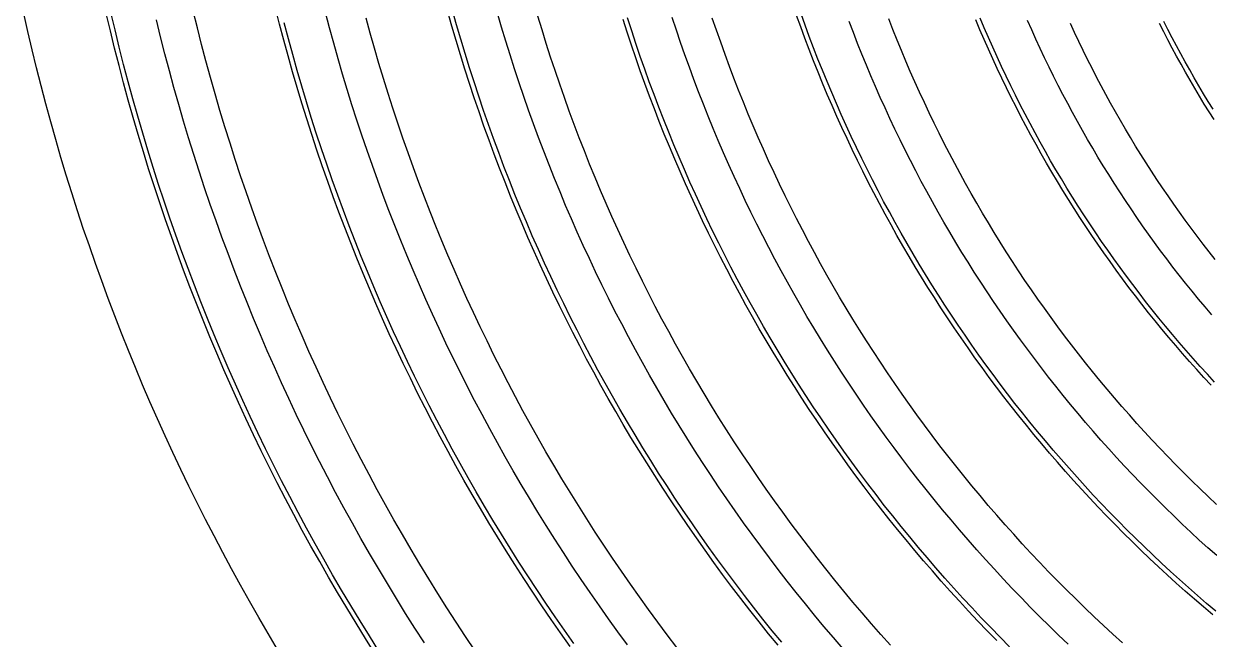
# Model space of a CAD drawing. Header units: metres. Extents: x 10 to 1210, y 10 to 2773.
# Drawn here: x 20.7 to 270.9, y 230.4 to 360.5 of the extents above; entities that cross this region are included whole.
import ezdxf

# ---------------------------------------------------------------- set-up
doc = ezdxf.new("R2010")
doc.units = ezdxf.units.M
for name, color, linetype in [('ACIKLIK', 5, 'Continuous'), ('CAM_SABLON', 4, 'Continuous'), ('DIS_KENAR_V91_Z3', 1, 'Continuous'), ('LAMBA_T4_Z4', 3, 'Continuous')]:
    doc.layers.add(name, color=color, linetype=linetype)

msp = doc.modelspace()

# ---------------------------------------------------------------- linework, layer by layer
at = {"layer": 'ACIKLIK'}
for points in [[(105.24, 229.62), (103.25, 232.72), (101.28, 235.84), (99.33, 238.98), (97.42, 242.14), (95.53, 245.31), (93.67, 248.5), (91.84, 251.7), (90.04, 254.93), (88.26, 258.16), (86.51, 261.41), (84.79, 264.68), (83.1, 267.96), (81.44, 271.26), (79.81, 274.57), (78.21, 277.89), (76.63, 281.23), (75.09, 284.58), (73.57, 287.95), (72.08, 291.33), (70.63, 294.72), (69.2, 298.13), (67.8, 301.54), (66.43, 304.97), (65.1, 308.41), (63.79, 311.86), (62.51, 315.33), (61.26, 318.8), (60.05, 322.28), (58.86, 325.78), (57.7, 329.29), (56.58, 332.8), (55.48, 336.33), (54.42, 339.86), (53.39, 343.41), (52.38, 346.96), (51.41, 350.52), (50.47, 354.09), (49.57, 357.67), (48.69, 361.25)], [(148.1, 229.21), (146.1, 231.94), (144.12, 234.69), (142.17, 237.45), (140.24, 240.23), (138.33, 243.03), (136.45, 245.85), (134.6, 248.68), (132.76, 251.53), (130.96, 254.39), (129.18, 257.27), (127.42, 260.17), (125.69, 263.08), (123.98, 266), (122.3, 268.94), (120.65, 271.89), (119.02, 274.86), (117.42, 277.85), (115.84, 280.84), (114.29, 283.85), (112.77, 286.88), (111.27, 289.91), (109.8, 292.96), (108.35, 296.02), (106.94, 299.1), (105.54, 302.19), (104.18, 305.29), (102.84, 308.4), (101.53, 311.52), (100.25, 314.65), (99, 317.8), (97.77, 320.95), (96.57, 324.12), (95.4, 327.3), (94.26, 330.48), (93.14, 333.68), (92.05, 336.89), (90.99, 340.1), (89.96, 343.33), (88.95, 346.56), (87.98, 349.8), (87.03, 353.05), (86.11, 356.31), (85.22, 359.58), (84.36, 362.85)], [(193.59, 228.41), (191.58, 230.75), (189.59, 233.1), (187.62, 235.46), (185.67, 237.85), (183.74, 240.25), (181.83, 242.67), (179.95, 245.11), (178.08, 247.56), (176.24, 250.03), (174.42, 252.51), (172.62, 255.01), (170.84, 257.53), (169.08, 260.06), (167.35, 262.61), (165.64, 265.17), (163.95, 267.74), (162.28, 270.33), (160.64, 272.94), (159.02, 275.56), (157.42, 278.19), (155.85, 280.84), (154.29, 283.5), (152.76, 286.17), (151.26, 288.86), (149.78, 291.56), (148.32, 294.28), (146.89, 297), (145.47, 299.74), (144.09, 302.49), (142.73, 305.26), (141.39, 308.03), (140.07, 310.82), (138.78, 313.61), (137.52, 316.42), (136.28, 319.24), (135.06, 322.07), (133.87, 324.91), (132.7, 327.76), (131.56, 330.63), (130.45, 333.5), (129.35, 336.38), (128.29, 339.27), (127.25, 342.17), (126.23, 345.07), (125.24, 347.99), (124.28, 350.92), (123.34, 353.85), (122.42, 356.79), (121.54, 359.74), (120.67, 362.7)], [(241.1, 229.33), (239.1, 231.25), (237.11, 233.19), (235.14, 235.14), (233.19, 237.11), (231.25, 239.1), (229.33, 241.1), (227.43, 243.12), (225.55, 245.16), (223.68, 247.22), (221.83, 249.29), (220, 251.37), (218.19, 253.48), (216.4, 255.59), (214.62, 257.73), (212.87, 259.88), (211.13, 262.04), (209.41, 264.22), (207.71, 266.41), (206.03, 268.62), (204.37, 270.85), (202.73, 273.08), (201.11, 275.34), (199.51, 277.6), (197.93, 279.88), (196.37, 282.18), (194.82, 284.48), (193.3, 286.8), (191.8, 289.14), (190.32, 291.49), (188.86, 293.85), (187.42, 296.22), (186, 298.6), (184.6, 301), (183.23, 303.41), (181.87, 305.83), (180.54, 308.26), (179.22, 310.71), (177.93, 313.16), (176.66, 315.63), (175.41, 318.11), (174.18, 320.6), (172.98, 323.1), (171.79, 325.61), (170.63, 328.13), (169.49, 330.66), (168.38, 333.2), (167.28, 335.75), (166.21, 338.31), (165.16, 340.88), (164.13, 343.45), (163.12, 346.04), (162.14, 348.63), (161.18, 351.24), (160.24, 353.85), (159.33, 356.47), (158.43, 359.1), (157.56, 361.73)], [(272.48, 248.05), (270.64, 249.69), (268.81, 251.35), (266.99, 253.03), (265.2, 254.72), (263.41, 256.43), (261.64, 258.15), (259.89, 259.89), (258.15, 261.64), (256.43, 263.41), (254.72, 265.2), (253.03, 266.99), (251.35, 268.81), (249.69, 270.64), (248.05, 272.48), (246.42, 274.34), (244.81, 276.21), (243.21, 278.09), (241.63, 279.99), (240.07, 281.9), (238.52, 283.83), (236.99, 285.77), (235.48, 287.72), (233.99, 289.69), (232.51, 291.67), (231.05, 293.66), (229.61, 295.66), (228.18, 297.68), (226.77, 299.71), (225.38, 301.75), (224.01, 303.8), (222.66, 305.87), (221.32, 307.94), (220, 310.03), (218.7, 312.13), (217.42, 314.24), (216.16, 316.37), (214.92, 318.5), (213.69, 320.64), (212.48, 322.8), (211.29, 324.96), (210.13, 327.14), (208.98, 329.33), (207.85, 331.52), (206.73, 333.73), (205.64, 335.94), (204.57, 338.17), (203.52, 340.4), (202.48, 342.64), (201.47, 344.89), (200.47, 347.15), (199.5, 349.42), (198.54, 351.7), (197.61, 353.99), (196.69, 356.28), (195.8, 358.58), (194.92, 360.89)], [(271.42, 298.94), (270.02, 300.59), (268.64, 302.25), (267.27, 303.93), (265.91, 305.62), (264.57, 307.32), (263.25, 309.03), (261.94, 310.75), (260.64, 312.48), (259.36, 314.23), (258.1, 315.99), (256.85, 317.75), (255.62, 319.53), (254.4, 321.32), (253.2, 323.12), (252.01, 324.93), (250.84, 326.75), (249.68, 328.58), (248.55, 330.42), (247.42, 332.27), (246.32, 334.13), (245.23, 336), (244.15, 337.88), (243.09, 339.77), (242.05, 341.66), (241.03, 343.57), (240.02, 345.49), (239.03, 347.41), (238.06, 349.34), (237.1, 351.28), (236.16, 353.23), (235.24, 355.19), (234.33, 357.16), (233.44, 359.13), (232.57, 361.11)]]:
    msp.add_lwpolyline(points, dxfattribs=at)
at = {"layer": 'CAM_SABLON'}
for points in [[(180.67, 229.74), (178.67, 232.19), (176.7, 234.65), (174.74, 237.13), (172.81, 239.63), (170.89, 242.14), (169, 244.67), (167.14, 247.22), (165.29, 249.79), (163.47, 252.37), (161.67, 254.96), (159.89, 257.57), (158.13, 260.2), (156.4, 262.84), (154.69, 265.5), (153.01, 268.17), (151.34, 270.86), (149.71, 273.56), (148.09, 276.27), (146.5, 279), (144.93, 281.74), (143.39, 284.5), (141.87, 287.27), (140.37, 290.05), (138.9, 292.85), (137.46, 295.66), (136.03, 298.48), (134.64, 301.31), (133.26, 304.16), (131.92, 307.01), (130.59, 309.88), (129.3, 312.76), (128.02, 315.65), (126.78, 318.56), (125.56, 321.47), (124.36, 324.39), (123.19, 327.33), (122.04, 330.27), (120.92, 333.22), (119.83, 336.19), (118.76, 339.16), (117.72, 342.14), (116.71, 345.14), (115.72, 348.14), (114.75, 351.14), (113.82, 354.16), (112.91, 357.19), (112.02, 360.22), (111.17, 363.26)], [(95.66, 227.89), (93.64, 231.07), (91.66, 234.28), (89.7, 237.5), (87.78, 240.74), (85.88, 244), (84.01, 247.27), (82.16, 250.56), (80.35, 253.87), (78.57, 257.19), (76.81, 260.52), (75.09, 263.88), (73.39, 267.24), (71.72, 270.62), (70.08, 274.02), (68.48, 277.43), (66.9, 280.85), (65.35, 284.29), (63.83, 287.74), (62.34, 291.2), (60.88, 294.68), (59.46, 298.17), (58.06, 301.67), (56.69, 305.19), (55.36, 308.71), (54.05, 312.25), (52.78, 315.8), (51.54, 319.35), (50.32, 322.92), (49.14, 326.5), (47.99, 330.1), (46.88, 333.7), (45.79, 337.31), (44.74, 340.92), (43.71, 344.55), (42.72, 348.19), (41.76, 351.84), (40.83, 355.49), (39.94, 359.15), (39.07, 362.82)], [(136.8, 229.46), (134.8, 232.29), (132.82, 235.14), (130.87, 238), (128.95, 240.88), (127.05, 243.78), (125.17, 246.69), (123.33, 249.62), (121.5, 252.57), (119.7, 255.53), (117.93, 258.51), (116.19, 261.5), (114.47, 264.51), (112.78, 267.53), (111.11, 270.57), (109.47, 273.62), (107.86, 276.69), (106.27, 279.77), (104.71, 282.86), (103.18, 285.97), (101.67, 289.09), (100.2, 292.22), (98.75, 295.37), (97.32, 298.53), (95.93, 301.7), (94.56, 304.88), (93.22, 308.07), (91.91, 311.28), (90.62, 314.5), (89.37, 317.73), (88.14, 320.97), (86.94, 324.22), (85.77, 327.48), (84.63, 330.75), (83.52, 334.03), (82.43, 337.32), (81.37, 340.62), (80.35, 343.93), (79.35, 347.25), (78.38, 350.57), (77.44, 353.91), (76.53, 357.25), (75.65, 360.6)], [(228.78, 228.78), (226.77, 230.8), (224.78, 232.85), (222.8, 234.91), (220.85, 236.99), (218.91, 239.08), (216.99, 241.19), (215.09, 243.32), (213.21, 245.47), (211.35, 247.63), (209.5, 249.81), (207.68, 252), (205.87, 254.21), (204.09, 256.44), (202.32, 258.68), (200.57, 260.94), (198.85, 263.21), (197.14, 265.49), (195.45, 267.79), (193.78, 270.11), (192.14, 272.44), (190.51, 274.79), (188.9, 277.14), (187.32, 279.52), (185.75, 281.9), (184.21, 284.3), (182.69, 286.72), (181.19, 289.14), (179.71, 291.58), (178.25, 294.04), (176.81, 296.5), (175.39, 298.98), (174, 301.47), (172.63, 303.97), (171.28, 306.48), (169.95, 309.01), (168.64, 311.55), (167.36, 314.09), (166.09, 316.65), (164.85, 319.22), (163.64, 321.8), (162.44, 324.4), (161.27, 327), (160.12, 329.61), (159, 332.23), (157.89, 334.86), (156.81, 337.5), (155.75, 340.15), (154.72, 342.81), (153.71, 345.48), (152.72, 348.16), (151.76, 350.85), (150.82, 353.54), (149.9, 356.24), (149, 358.95), (148.13, 361.67)], [(272.31, 236.32), (270.36, 237.96), (268.43, 239.62), (266.52, 241.31), (264.61, 243), (262.73, 244.72), (260.86, 246.44), (259, 248.19), (257.16, 249.95), (255.33, 251.73), (253.52, 253.52), (251.73, 255.33), (249.95, 257.16), (248.19, 259), (246.44, 260.86), (244.72, 262.73), (243, 264.61), (241.31, 266.52), (239.62, 268.43), (237.96, 270.36), (236.32, 272.31), (234.69, 274.27), (233.07, 276.24), (231.48, 278.23), (229.9, 280.23), (228.34, 282.24), (226.8, 284.27), (225.27, 286.31), (223.77, 288.37), (222.28, 290.43), (220.81, 292.52), (219.36, 294.61), (217.92, 296.72), (216.51, 298.83), (215.11, 300.97), (213.73, 303.11), (212.37, 305.26), (211.03, 307.43), (209.71, 309.61), (208.4, 311.8), (207.12, 314), (205.86, 316.21), (204.61, 318.44), (203.39, 320.67), (202.18, 322.91), (200.99, 325.17), (199.83, 327.43), (198.68, 329.71), (197.55, 332), (196.45, 334.29), (195.36, 336.6), (194.29, 338.91), (193.24, 341.23), (192.22, 343.57), (191.21, 345.91), (190.23, 348.26), (189.26, 350.61), (188.32, 352.98), (187.39, 355.36), (186.49, 357.74), (185.61, 360.13), (184.75, 362.53)], [(272.04, 284.73), (270.52, 286.37), (269.01, 288.03), (267.52, 289.71), (266.04, 291.39), (264.58, 293.09), (263.13, 294.8), (261.69, 296.53), (260.27, 298.26), (258.87, 300.01), (257.48, 301.78), (256.11, 303.55), (254.75, 305.33), (253.41, 307.13), (252.08, 308.94), (250.77, 310.76), (249.48, 312.59), (248.2, 314.43), (246.94, 316.29), (245.69, 318.15), (244.46, 320.03), (243.25, 321.91), (242.05, 323.81), (240.87, 325.72), (239.71, 327.64), (238.56, 329.56), (237.43, 331.5), (236.32, 333.45), (235.22, 335.4), (234.14, 337.37), (233.08, 339.35), (232.04, 341.33), (231.01, 343.32), (230, 345.33), (229.01, 347.34), (228.04, 349.36), (227.08, 351.39), (226.14, 353.42), (225.22, 355.47), (224.32, 357.52), (223.43, 359.58), (222.56, 361.65)], [(271.73, 342.36), (270.71, 344.01), (269.71, 345.66), (268.72, 347.33), (267.74, 349), (266.78, 350.68), (265.83, 352.37), (264.9, 354.07), (263.99, 355.78), (263.08, 357.49), (262.2, 359.21), (261.32, 360.94)]]:
    msp.add_lwpolyline(points, dxfattribs=at)
at = {"layer": 'DIS_KENAR_V91_Z3'}
for points in [[(115.95, 227.93), (113.94, 230.95), (111.95, 233.97), (109.99, 237.02), (108.06, 240.08), (106.15, 243.16), (104.28, 246.26), (102.42, 249.37), (100.6, 252.5), (98.8, 255.64), (97.03, 258.8), (95.29, 261.98), (93.58, 265.17), (91.89, 268.37), (90.23, 271.59), (88.6, 274.83), (87, 278.08), (85.43, 281.34), (83.88, 284.61), (82.37, 287.9), (80.88, 291.2), (79.42, 294.52), (77.99, 297.85), (76.59, 301.19), (75.22, 304.54), (73.88, 307.9), (72.56, 311.28), (71.28, 314.66), (70.03, 318.06), (68.8, 321.47), (67.61, 324.89), (66.45, 328.32), (65.31, 331.76), (64.21, 335.21), (63.13, 338.67), (62.09, 342.13), (61.08, 345.61), (60.09, 349.1), (59.14, 352.59), (58.22, 356.09), (57.33, 359.6), (56.47, 363.12)], [(74.27, 228.23), (72.27, 231.61), (70.29, 235), (68.34, 238.41), (66.42, 241.84), (64.53, 245.28), (62.67, 248.74), (60.85, 252.21), (59.05, 255.7), (57.28, 259.21), (55.54, 262.73), (53.84, 266.27), (52.16, 269.82), (50.52, 273.39), (48.9, 276.97), (47.32, 280.56), (45.77, 284.17), (44.25, 287.79), (42.77, 291.43), (41.31, 295.07), (39.89, 298.73), (38.5, 302.41), (37.14, 306.09), (35.81, 309.79), (34.52, 313.49), (33.25, 317.21), (32.02, 320.94), (30.83, 324.68), (29.66, 328.43), (28.53, 332.19), (27.43, 335.96), (26.37, 339.74), (25.33, 343.53), (24.33, 347.33), (23.37, 351.14), (22.43, 354.95), (21.53, 358.77), (20.67, 362.6)], [(158.53, 228.67), (156.52, 231.31), (154.53, 233.97), (152.57, 236.64), (150.64, 239.33), (148.72, 242.04), (146.83, 244.77), (144.97, 247.51), (143.12, 250.26), (141.31, 253.04), (139.51, 255.83), (137.74, 258.63), (136, 261.45), (134.28, 264.29), (132.58, 267.14), (130.91, 270), (129.26, 272.88), (127.64, 275.77), (126.05, 278.68), (124.48, 281.6), (122.94, 284.54), (121.42, 287.48), (119.92, 290.44), (118.46, 293.42), (117.02, 296.41), (115.6, 299.41), (114.21, 302.42), (112.85, 305.44), (111.52, 308.48), (110.21, 311.52), (108.93, 314.58), (107.67, 317.65), (106.44, 320.73), (105.24, 323.82), (104.06, 326.92), (102.92, 330.03), (101.8, 333.15), (100.7, 336.28), (99.64, 339.42), (98.6, 342.57), (97.59, 345.73), (96.6, 348.9), (95.65, 352.07), (94.72, 355.26), (93.82, 358.45), (92.95, 361.65)], [(203.62, 229.15), (201.61, 231.4), (199.63, 233.66), (197.66, 235.94), (195.71, 238.24), (193.79, 240.55), (191.88, 242.88), (190, 245.23), (188.14, 247.6), (186.29, 249.98), (184.47, 252.37), (182.67, 254.79), (180.89, 257.21), (179.13, 259.66), (177.39, 262.12), (175.68, 264.59), (173.98, 267.08), (172.31, 269.58), (170.66, 272.1), (169.03, 274.63), (167.42, 277.18), (165.84, 279.74), (164.28, 282.31), (162.74, 284.9), (161.22, 287.5), (159.73, 290.11), (158.26, 292.74), (156.81, 295.38), (155.38, 298.03), (153.98, 300.7), (152.6, 303.37), (151.25, 306.06), (149.92, 308.76), (148.61, 311.47), (147.32, 314.2), (146.06, 316.93), (144.83, 319.68), (143.61, 322.43), (142.43, 325.2), (141.26, 327.97), (140.12, 330.76), (139.01, 333.56), (137.91, 336.36), (136.85, 339.18), (135.81, 342), (134.79, 344.84), (133.8, 347.68), (132.83, 350.53), (131.89, 353.39), (130.97, 356.26), (130.07, 359.13), (129.21, 362.01)], [(252.57, 229.63), (250.57, 231.44), (248.58, 233.28), (246.61, 235.13), (244.66, 237), (242.72, 238.89), (240.8, 240.8), (238.89, 242.72), (237, 244.66), (235.13, 246.61), (233.28, 248.58), (231.44, 250.57), (229.63, 252.57), (227.82, 254.59), (226.04, 256.62), (224.27, 258.67), (222.53, 260.74), (220.8, 262.82), (219.08, 264.91), (217.39, 267.02), (215.72, 269.14), (214.06, 271.28), (212.42, 273.44), (210.8, 275.6), (209.2, 277.79), (207.62, 279.98), (206.06, 282.19), (204.52, 284.41), (203, 286.65), (201.5, 288.9), (200.01, 291.16), (198.55, 293.44), (197.11, 295.73), (195.68, 298.03), (194.28, 300.34), (192.89, 302.66), (191.53, 305), (190.19, 307.35), (188.87, 309.71), (187.57, 312.08), (186.29, 314.46), (185.03, 316.86), (183.79, 319.26), (182.57, 321.68), (181.37, 324.1), (180.2, 326.54), (179.04, 328.99), (177.91, 331.45), (176.8, 333.91), (175.71, 336.39), (174.64, 338.87), (173.6, 341.37), (172.57, 343.87), (171.57, 346.38), (170.59, 348.91), (169.63, 351.44), (168.7, 353.97), (167.78, 356.52), (166.89, 359.07), (166.02, 361.64)], [(272.45, 258.88), (270.7, 260.52), (268.97, 262.18), (267.25, 263.86), (265.55, 265.55), (263.86, 267.25), (262.18, 268.97), (260.52, 270.7), (258.88, 272.45), (257.25, 274.21), (255.64, 275.99), (254.04, 277.78), (252.45, 279.58), (250.89, 281.4), (249.34, 283.23), (247.8, 285.08), (246.28, 286.94), (244.78, 288.81), (243.3, 290.69), (241.83, 292.59), (240.38, 294.5), (238.94, 296.42), (237.52, 298.36), (236.12, 300.31), (234.73, 302.27), (233.37, 304.24), (232.01, 306.22), (230.68, 308.22), (229.37, 310.22), (228.07, 312.24), (226.79, 314.27), (225.52, 316.31), (224.28, 318.36), (223.05, 320.43), (221.84, 322.5), (220.65, 324.58), (219.48, 326.68), (218.33, 328.78), (217.19, 330.9), (216.07, 333.02), (214.97, 335.15), (213.89, 337.3), (212.83, 339.45), (211.79, 341.61), (210.77, 343.78), (209.76, 345.96), (208.77, 348.15), (207.81, 350.34), (206.86, 352.55), (205.93, 354.76), (205.02, 356.98), (204.14, 359.21), (203.27, 361.45)], [(272.17, 310.6), (270.88, 312.24), (269.6, 313.9), (268.33, 315.56), (267.07, 317.24), (265.84, 318.93), (264.61, 320.63), (263.4, 322.34), (262.21, 324.06), (261.03, 325.79), (259.87, 327.54), (258.72, 329.29), (257.59, 331.05), (256.47, 332.82), (255.37, 334.6), (254.28, 336.39), (253.21, 338.19), (252.15, 340), (251.11, 341.82), (250.09, 343.65), (249.08, 345.48), (248.09, 347.33), (247.12, 349.18), (246.16, 351.04), (245.22, 352.91), (244.29, 354.79), (243.38, 356.68), (242.49, 358.57), (241.61, 360.47)]]:
    msp.add_lwpolyline(points, dxfattribs=at)
at = {"layer": 'LAMBA_T4_Z4'}
for points in [[(135.98, 228.88), (133.98, 231.72), (132, 234.57), (130.04, 237.44), (128.11, 240.33), (126.21, 243.23), (124.33, 246.15), (122.48, 249.09), (120.65, 252.05), (118.85, 255.01), (117.07, 258), (115.32, 261), (113.6, 264.02), (111.9, 267.05), (110.23, 270.09), (108.59, 273.15), (106.97, 276.22), (105.38, 279.31), (103.82, 282.41), (102.28, 285.53), (100.77, 288.66), (99.29, 291.8), (97.84, 294.95), (96.41, 298.12), (95.01, 301.3), (93.64, 304.49), (92.3, 307.69), (90.98, 310.91), (89.69, 314.13), (88.44, 317.37), (87.2, 320.62), (86, 323.88), (84.83, 327.14), (83.68, 330.42), (82.57, 333.71), (81.48, 337.01), (80.42, 340.32), (79.39, 343.64), (78.39, 346.96), (77.42, 350.3), (76.48, 353.64), (75.56, 356.99), (74.68, 360.35), (73.82, 363.72)], [(179.9, 229.1), (177.9, 231.56), (175.91, 234.03), (173.95, 236.51), (172.01, 239.02), (170.1, 241.54), (168.2, 244.08), (166.33, 246.63), (164.48, 249.2), (162.65, 251.79), (160.84, 254.39), (159.06, 257.01), (157.3, 259.65), (155.56, 262.3), (153.85, 264.96), (152.16, 267.64), (150.49, 270.33), (148.85, 273.04), (147.23, 275.76), (145.63, 278.5), (144.06, 281.25), (142.51, 284.01), (140.99, 286.79), (139.49, 289.58), (138.02, 292.39), (136.56, 295.2), (135.14, 298.03), (133.74, 300.87), (132.36, 303.72), (131.01, 306.59), (129.68, 309.47), (128.38, 312.35), (127.11, 315.25), (125.86, 318.16), (124.63, 321.09), (123.43, 324.02), (122.26, 326.96), (121.11, 329.91), (119.99, 332.87), (118.89, 335.85), (117.82, 338.83), (116.78, 341.82), (115.76, 344.82), (114.77, 347.83), (113.8, 350.84), (112.86, 353.87), (111.95, 356.9), (111.06, 359.94), (110.2, 362.99)], [(94.81, 227.35), (92.8, 230.55), (90.81, 233.76), (88.85, 236.99), (86.91, 240.24), (85.01, 243.5), (83.14, 246.78), (81.29, 250.08), (79.47, 253.39), (77.68, 256.72), (75.92, 260.06), (74.19, 263.42), (72.49, 266.8), (70.82, 270.19), (69.18, 273.59), (67.57, 277.01), (65.99, 280.44), (64.43, 283.88), (62.91, 287.34), (61.42, 290.81), (59.96, 294.3), (58.53, 297.8), (57.13, 301.31), (55.76, 304.83), (54.42, 308.36), (53.11, 311.91), (51.84, 315.46), (50.59, 319.03), (49.38, 322.61), (48.19, 326.2), (47.04, 329.79), (45.92, 333.4), (44.83, 337.02), (43.77, 340.65), (42.75, 344.29), (41.75, 347.93), (40.79, 351.59), (39.86, 355.25), (38.96, 358.92), (38.1, 362.6)], [(226.05, 230.1), (224.06, 232.15), (222.08, 234.22), (220.12, 236.3), (218.17, 238.41), (216.25, 240.53), (214.34, 242.66), (212.46, 244.81), (210.59, 246.98), (208.74, 249.17), (206.91, 251.37), (205.1, 253.58), (203.3, 255.82), (201.53, 258.06), (199.78, 260.33), (198.05, 262.6), (196.34, 264.9), (194.64, 267.21), (192.97, 269.53), (191.32, 271.87), (189.69, 274.22), (188.08, 276.58), (186.49, 278.96), (184.92, 281.36), (183.37, 283.77), (181.84, 286.19), (180.33, 288.62), (178.85, 291.07), (177.39, 293.53), (175.94, 296), (174.52, 298.49), (173.12, 300.98), (171.75, 303.49), (170.39, 306.01), (169.06, 308.55), (167.75, 311.09), (166.46, 313.65), (165.2, 316.21), (163.95, 318.79), (162.73, 321.38), (161.53, 323.98), (160.36, 326.59), (159.2, 329.21), (158.07, 331.84), (156.97, 334.48), (155.88, 337.13), (154.82, 339.79), (153.79, 342.46), (152.77, 345.13), (151.78, 347.82), (150.81, 350.51), (149.87, 353.21), (148.95, 355.92), (148.05, 358.64), (147.18, 361.37)], [(271.66, 235.55), (269.71, 237.2), (267.77, 238.87), (265.85, 240.56), (263.94, 242.26), (262.05, 243.98), (260.17, 245.71), (258.31, 247.47), (256.47, 249.23), (254.63, 251.02), (252.82, 252.82), (251.02, 254.63), (249.23, 256.47), (247.47, 258.31), (245.71, 260.17), (243.98, 262.05), (242.26, 263.94), (240.56, 265.85), (238.87, 267.77), (237.2, 269.71), (235.55, 271.66), (233.91, 273.63), (232.3, 275.61), (230.7, 277.6), (229.11, 279.61), (227.55, 281.63), (226, 283.67), (224.47, 285.72), (222.96, 287.78), (221.46, 289.85), (219.99, 291.94), (218.53, 294.04), (217.09, 296.16), (215.67, 298.28), (214.27, 300.42), (212.89, 302.57), (211.52, 304.73), (210.18, 306.91), (208.85, 309.09), (207.54, 311.29), (206.25, 313.5), (204.99, 315.72), (203.74, 317.95), (202.51, 320.19), (201.3, 322.44), (200.11, 324.71), (198.94, 326.98), (197.78, 329.26), (196.65, 331.56), (195.54, 333.86), (194.45, 336.17), (193.38, 338.49), (192.33, 340.83), (191.3, 343.17), (190.29, 345.52), (189.3, 347.87), (188.34, 350.24), (187.39, 352.62), (186.46, 355), (185.56, 357.39), (184.67, 359.79), (183.81, 362.19)], [(271.31, 284.04), (269.78, 285.7), (268.27, 287.36), (266.77, 289.04), (265.29, 290.74), (263.82, 292.44), (262.36, 294.16), (260.92, 295.89), (259.5, 297.64), (258.09, 299.39), (256.69, 301.16), (255.31, 302.94), (253.95, 304.73), (252.61, 306.54), (251.27, 308.35), (249.96, 310.18), (248.66, 312.02), (247.38, 313.87), (246.11, 315.73), (244.86, 317.6), (243.62, 319.48), (242.41, 321.38), (241.2, 323.28), (240.02, 325.2), (238.85, 327.12), (237.7, 329.06), (236.57, 331), (235.45, 332.95), (234.35, 334.92), (233.27, 336.89), (232.2, 338.88), (231.15, 340.87), (230.12, 342.87), (229.11, 344.88), (228.11, 346.9), (227.13, 348.93), (226.17, 350.96), (225.23, 353.01), (224.31, 355.06), (223.4, 357.12), (222.51, 359.19), (221.64, 361.27)], [(271.92, 340.18), (270.89, 341.83), (269.86, 343.48), (268.85, 345.15), (267.86, 346.82), (266.88, 348.5), (265.91, 350.19), (264.96, 351.89), (264.02, 353.59), (263.1, 355.31), (262.2, 357.03), (261.31, 358.76), (260.43, 360.5)]]:
    msp.add_lwpolyline(points, dxfattribs=at)

doc.saveas('drawing.dxf')
